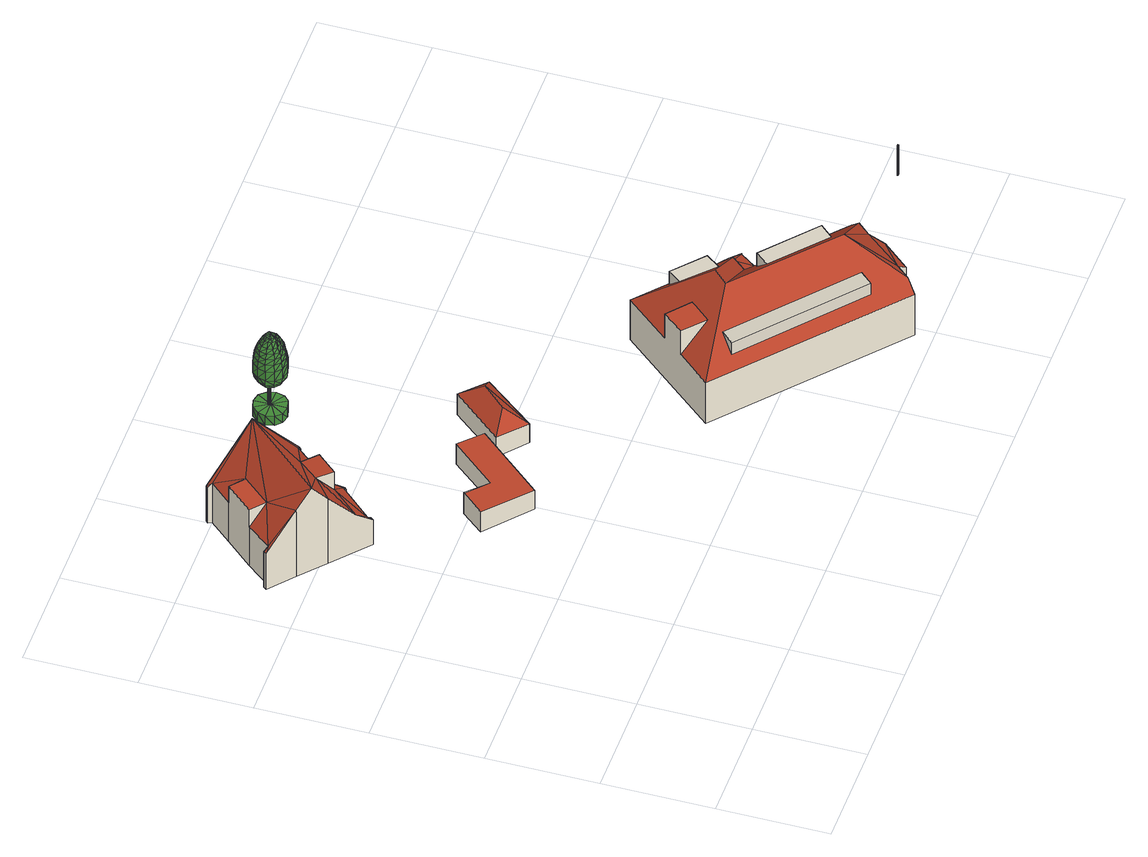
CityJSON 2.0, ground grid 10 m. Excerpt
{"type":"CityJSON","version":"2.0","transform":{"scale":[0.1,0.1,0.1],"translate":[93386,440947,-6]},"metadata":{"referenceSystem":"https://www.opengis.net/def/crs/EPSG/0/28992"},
"CityObjects":{
"building1":{"type":"Building","attributes":{"statusOmschr":"Pand in gebruik","typeOmschr":"vrijstaand","aantalBouwlagen":3,"hoogste_bouwlaag":2,"laagste_bouwlaag":0,"yearOfConstruction":1921},"address":[{"country":"Nederland","locality":"Rotterdam","thoroughfareNumber":"223","thoroughfareName":"Straatweg","postcode":"3054AG"}],"geometry":[{"type":"Solid","lod":"2","boundaries":[[[[0,1,2,3]],[[4,5,6]],[[7,8,9]],[[10,11,12]],[[13,14,15]],[[16,17,18,19]],[[20,19,18,21,22]],[[23,22,21,24,25]],[[25,24,26,27]],[[28,29,27,26]],[[29,28,30,31]],[[31,30,32,33]],[[33,32,34,35]],[[36,37,35,34]],[[38,39,40,41]],[[41,40,42,43]],[[42,44,45,46,43]],[[47,48,45,44]],[[48,47,49,50]],[[51,52,14,13,11,10]],[[51,10,50,49]],[[3,2,14,52]],[[34,32,30,28,26,24,21,18,17,0,3,52,51,49,47,44,42,40,39,36]],[[17,16,1,0]],[[9,53,37,36,39,38,7]],[[6,5,37,53]],[[1,16,2]],[[2,16,19]],[[45,50,46]],[[2,19,15]],[[12,15,46]],[[45,48,50]],[[10,12,50]],[[19,20,15]],[[15,20,46]],[[50,12,46]],[[14,2,15]],[[38,41,43]],[[46,38,43]],[[46,8,38]],[[20,22,4]],[[8,7,38]],[[4,23,5]],[[20,4,8]],[[22,23,4]],[[20,8,46]],[[29,25,27]],[[5,29,31]],[[29,23,25]],[[37,5,31]],[[31,33,35]],[[37,31,35]],[[23,29,5]],[[8,4,6,53,9]],[[13,15,12,11]]]],"semantics":{"surfaces":[{"type":"WallSurface"},{"type":"GroundSurface"},{"type":"RoofSurface"}],"values":[[0,0,0,0,0,0,0,0,0,0,0,0,0,0,0,0,0,0,0,0,0,0,1,0,0,0,2,2,2,2,2,2,2,2,2,2,2,2,2,2,2,2,2,2,2,2,2,2,2,2,2,2,2,2,2]]}}]},
"building2":{"type":"Building","attributes":{"statusOmschr":"Pand in gebruik","aantalBouwlagen":1,"yearOfConstruction":1921},"address":[{"country":"Nederland","locality":"Rotterdam"}],"geometry":[{"type":"Solid","lod":"2","boundaries":[[[[54,55,56,57]],[[58,59,55,54]],[[59,58,60,61]],[[61,60,62,63]],[[60,58,54,57,64,62]],[[56,55,59,61,63,65]],[[64,65,63,62]],[[57,56,65,64]]]],"semantics":{"surfaces":[{"type":"WallSurface"},{"type":"GroundSurface"},{"type":"RoofSurface"}],"values":[[0,0,0,0,1,2,0,0]]}}]},
"building3":{"type":"Building","attributes":{"statusOmschr":"Pand in gebruik","aantalBouwlagen":1,"yearOfConstruction":1919},"address":[{"country":"Nederland","locality":"Rotterdam"}],"geometry":[{"type":"Solid","lod":"2","boundaries":[[[[66,67,68,69]],[[70,71,69,68]],[[72,66,73]],[[73,66,69]],[[71,73,69]],[[72,74,66]],[[67,75,70,68]],[[74,72,73,71]],[[75,74,71,70]],[[74,75,67,66]]]],"semantics":{"surfaces":[{"type":"WallSurface"},{"type":"RoofSurface"},{"type":"GroundSurface"}],"values":[[0,0,1,1,1,1,2,1,0,0]]}}]},
"tree1":{"type":"SolitaryVegetationObject","attributes":{"Takvrije_zone":"tot 2,50 meter Bereikt","Boomhoogte":"6-9 m.","Boomstatus":"Niet van toepassing","Aanlegjaar":"1984","Brondatum":"13-06-2019","Thema":"Bomen","Laatste_mutatie":"17-05-2019","Stamdiameter":"25","Kroondiameter":"3","Ontwikkeling":"Blijvende Kroon","Boomsortiment_nederlands":"Wilde kastanje, Witte paa ;Aanbev. = N","Boomsortiment":"Aesculus hippocastanum","Beheerobjectomschrijving":"12310.bm41","tree_part":"wortel","Wijk":"Hillegersberg Noord","Buurt":"Hillegersberg Noord - 40","Straat":"C.N.A.Looslaan","Hoogte":"-2.543931","Geslacht":"Aesculus"},"geometry":[{"type":"MultiSurface","lod":"2","boundaries":[[[76,77,78]],[[79,80,78]],[[80,81,82]],[[83,77,76]],[[82,81,84]],[[85,77,83]],[[84,81,86]],[[87,77,85]],[[86,81,88]],[[89,77,87]],[[88,81,90]],[[91,77,89]],[[90,81,92]],[[93,77,91]],[[92,81,94]],[[95,77,93]],[[94,81,96]],[[97,77,95]],[[96,81,98]],[[99,77,97]],[[98,81,100]],[[101,77,99]],[[79,81,80]],[[100,81,79]],[[78,77,101]],[[101,79,78]],[[100,79,101]],[[99,100,101]],[[98,100,99]],[[97,98,99]],[[96,98,97]],[[95,96,97]],[[94,96,95]],[[93,94,95]],[[92,94,93]],[[91,92,93]],[[90,92,91]],[[89,90,91]],[[88,90,89]],[[87,88,89]],[[86,88,87]],[[85,86,87]],[[84,86,85]],[[83,84,85]],[[82,84,83]],[[76,82,83]],[[80,82,76]],[[78,80,76]]]}]},
"tree2":{"type":"SolitaryVegetationObject","attributes":{"Takvrije_zone":"tot 2,50 meter Bereikt","Boomhoogte":"6-9 m.","Boomstatus":"Niet van toepassing","Aanlegjaar":"1984","Laatste_mutatie":"17-05-2019","Stamdiameter":"25","Kroondiameter":"3","Ontwikkeling":"Blijvende Kroon","Boomsortiment_nederlands":"Wilde kastanje, Witte paa ;Aanbev. = N","Boomsortiment":"Aesculus hippocastanum","Beheerobjectomschrijving":"12310.bm41","Brondatum":"13-06-2019","Thema":"Bomen","tree_part":"kruin","Wijk":"Hillegersberg Noord","Buurt":"Hillegersberg Noord - 40","Straat":"C.N.A.Looslaan","Hoogte":"-2.543931","Geslacht":"Aesculus"},"geometry":[{"type":"MultiSurface","lod":"2","boundaries":[[[102,103,104]],[[102,104,105]],[[106,107,104]],[[106,104,108]],[[109,110,108]],[[111,112,109]],[[113,114,111]],[[115,116,113]],[[117,115,118]],[[119,117,118]],[[119,104,120]],[[121,122,104]],[[107,123,104]],[[124,125,121]],[[126,127,124]],[[128,129,126]],[[128,130,129]],[[131,132,130]],[[131,133,132]],[[134,133,135]],[[136,135,137]],[[138,137,139]],[[140,141,139]],[[142,141,140]],[[143,144,142]],[[145,144,143]],[[145,146,144]],[[147,148,146]],[[147,149,148]],[[150,149,151]],[[152,151,153]],[[152,153,154]],[[155,132,133]],[[156,154,157]],[[155,133,134]],[[158,155,134]],[[159,157,160]],[[161,158,162]],[[163,160,164]],[[165,161,166]],[[167,164,168]],[[169,165,170]],[[171,172,168]],[[173,171,174]],[[169,170,175]],[[176,174,177]],[[175,178,179]],[[180,177,181]],[[179,182,183]],[[184,181,185]],[[183,186,187]],[[188,185,189]],[[187,190,191]],[[192,189,193]],[[191,194,195]],[[196,193,197]],[[195,198,199]],[[200,197,201]],[[199,202,203]],[[204,201,205]],[[203,206,207]],[[208,205,209]],[[167,163,164]],[[163,159,160]],[[159,156,157]],[[210,156,159]],[[211,212,210]],[[213,214,211]],[[215,216,213]],[[217,218,215]],[[219,220,217]],[[221,222,219]],[[223,224,221]],[[223,225,224]],[[136,137,138]],[[138,139,226]],[[226,139,141]],[[226,141,227]],[[227,228,229]],[[229,230,231]],[[229,228,230]],[[227,141,228]],[[142,228,141]],[[144,228,142]],[[144,230,228]],[[146,230,144]],[[146,148,230]],[[231,230,148]],[[231,148,232]],[[232,148,149]],[[232,149,150]],[[150,151,152]],[[156,152,154]],[[210,212,156]],[[212,152,156]],[[212,150,152]],[[211,214,212]],[[214,150,212]],[[214,232,150]],[[213,216,214]],[[216,232,214]],[[216,231,232]],[[215,218,216]],[[218,231,216]],[[218,229,231]],[[217,220,218]],[[220,229,218]],[[220,227,229]],[[219,222,220]],[[222,227,220]],[[222,226,227]],[[221,224,222]],[[224,226,222]],[[224,138,226]],[[225,138,224]],[[225,136,138]],[[134,135,136]],[[158,134,162]],[[162,134,136]],[[162,136,225]],[[161,162,166]],[[166,162,225]],[[166,225,223]],[[165,166,170]],[[170,166,223]],[[175,170,178]],[[170,223,178]],[[178,223,221]],[[179,178,182]],[[178,221,182]],[[182,221,219]],[[183,182,186]],[[182,219,186]],[[186,219,217]],[[187,186,190]],[[186,217,190]],[[190,217,215]],[[191,190,194]],[[190,215,194]],[[194,215,213]],[[195,194,198]],[[194,213,198]],[[198,213,211]],[[199,198,202]],[[198,211,202]],[[202,211,210]],[[203,202,206]],[[202,210,206]],[[206,210,159]],[[206,159,163]],[[207,206,163]],[[207,163,167]],[[233,208,209]],[[234,233,235]],[[234,208,233]],[[176,173,174]],[[234,173,176]],[[180,176,177]],[[200,196,197]],[[204,200,201]],[[208,204,205]],[[234,200,204]],[[234,196,200]],[[188,184,185]],[[234,184,188]],[[192,188,189]],[[196,192,193]],[[192,196,234]],[[234,188,192]],[[184,180,181]],[[180,184,234]],[[234,176,180]],[[235,173,234]],[[173,235,171]],[[235,172,171]],[[235,233,172]],[[233,209,172]],[[172,167,168]],[[172,209,167]],[[209,207,167]],[[209,205,207]],[[205,203,207]],[[205,201,203]],[[201,199,203]],[[201,197,199]],[[197,195,199]],[[197,193,195]],[[193,191,195]],[[193,189,191]],[[189,187,191]],[[189,185,187]],[[185,183,187]],[[185,181,183]],[[181,179,183]],[[181,177,179]],[[177,175,179]],[[177,174,175]],[[174,169,175]],[[174,171,169]],[[171,168,169]],[[168,165,169]],[[168,164,165]],[[164,161,165]],[[164,160,161]],[[160,158,161]],[[160,157,158]],[[157,155,158]],[[157,154,155]],[[154,132,155]],[[154,153,132]],[[130,132,153]],[[130,153,129]],[[129,153,151]],[[126,129,127]],[[129,151,127]],[[127,151,149]],[[127,149,147]],[[124,127,147]],[[124,147,125]],[[125,147,146]],[[125,146,145]],[[121,125,122]],[[125,145,122]],[[122,120,104]],[[122,145,120]],[[145,143,120]],[[120,143,119]],[[143,117,119]],[[143,142,117]],[[117,142,140]],[[117,140,115]],[[115,140,116]],[[140,139,116]],[[116,139,137]],[[113,116,114]],[[116,137,114]],[[114,137,135]],[[111,114,112]],[[204,208,234]],[[114,135,112]],[[112,135,133]],[[112,133,131]],[[109,112,131]],[[109,131,110]],[[110,131,130]],[[110,130,128]],[[108,110,106]],[[110,128,106]],[[106,128,107]],[[128,126,107]],[[107,126,123]],[[126,124,123]],[[123,124,121]],[[121,104,123]],[[119,118,104]],[[118,105,104]],[[118,115,105]],[[115,113,105]],[[105,113,102]],[[113,111,102]],[[102,111,103]],[[111,109,103]],[[103,109,108]],[[103,108,104]]]}]},
"tree3":{"type":"SolitaryVegetationObject","attributes":{"Takvrije_zone":"tot 2,50 meter Bereikt","Boomhoogte":"6-9 m.","Boomstatus":"Niet van toepassing","Aanlegjaar":"1984","Brondatum":"13-06-2019","Thema":"Bomen","Laatste_mutatie":"17-05-2019","Stamdiameter":"25","Kroondiameter":"3","Ontwikkeling":"Blijvende Kroon","Boomsortiment_nederlands":"Wilde kastanje, Witte paa ;Aanbev. = N","Boomsortiment":"Aesculus hippocastanum","Beheerobjectomschrijving":"12310.bm41","tree_part":"stam","Wijk":"Hillegersberg Noord","Buurt":"Hillegersberg Noord - 40","Straat":"C.N.A.Looslaan","Hoogte":"-2.543931","Geslacht":"Aesculus"},"geometry":[{"type":"MultiSurface","lod":"2","boundaries":[[[236,237,238]],[[239,238,240]],[[241,242,243]],[[244,245,242]],[[236,238,239]],[[77,246,245]],[[247,237,236]],[[248,237,247]],[[77,245,249]],[[249,245,244]],[[248,250,237]],[[244,242,241]],[[237,244,241]],[[237,250,244]],[[250,249,244]],[[250,248,249]],[[248,77,249]],[[248,247,77]],[[247,246,77]],[[247,236,246]],[[236,245,246]],[[236,239,245]],[[239,242,245]],[[239,240,242]],[[240,243,242]],[[240,238,243]],[[238,241,243]],[[238,237,241]]]}]},
"building4":{"type":"Building","attributes":{"statusOmschr":"Pand in gebruik","typeOmschr":"vrijstaand","aantalBouwlagen":2,"hoogste_bouwlaag":1,"laagste_bouwlaag":0,"yearOfConstruction":1919},"address":[{"country":"Nederland","locality":"Rotterdam","thoroughfareNumber":"221","thoroughfareName":"Straatweg","postcode":"3054AG"}],"children":["building4-1","building4-2","building4-3"],"geometry":[{"type":"Solid","lod":"2","boundaries":[[[[251,252,253,254,255,256,257,258],[259,260,261,262]],[[263,264,265,266,267,268],[269,270,271,272]],[[273,274,275,276]],[[252,277,274,273]],[[265,254,253,266]],[[278,279,280,281]],[[255,254,282,283,284],[285,286,287,288]],[[266,289,267]],[[290,291,292]],[[293,294,295]],[[253,289,266]],[[275,296,268,267,276]],[[297,263,268,296]],[[298,264,263,297]],[[264,298,299,282,294,293,291,290]],[[282,299,300,283]],[[284,283,300,279,278]],[[291,293,295,292]],[[281,280,301,302]],[[303,304,302,301]],[[256,304,303,305,257]],[[257,305,306,258]],[[307,251,258,306]],[[277,252,251,307]],[[305,303,301,280,279,300,299,298,297,296,275,274,277,307,306]],[[253,252,289]],[[267,289,273]],[[289,252,273]],[[267,273,276]],[[255,284,278]],[[278,281,302]],[[255,278,304]],[[255,304,256]],[[304,278,302]],[[292,295,294,282,254,265,264,290]],[[270,269,308]],[[272,271,309]],[[270,308,309,271]],[[308,269,272,309]],[[260,259,310]],[[262,261,311]],[[260,310,311,261]],[[310,259,262,311]],[[285,312,286]],[[313,288,287]],[[312,285,288,313]],[[286,312,313,287]]]],"semantics":{"surfaces":[{"type":"RoofSurface"},{"type":"WallSurface"},{"type":"GroundSurface"}],"values":[[0,0,1,1,0,1,0,1,1,1,1,1,1,1,1,1,1,0,1,1,1,1,1,1,2,0,0,0,0,0,0,0,0,0,0,null,null,null,null,null,null,null,null,null,null,null,null]]}}]},
"building4-1":{"type":"BuildingInstallation","parents":["building4"],"geometry":[{"type":"MultiSurface","lod":"2","boundaries":[[[260,259,310]],[[262,261,311]],[[260,310,311,261]],[[310,259,262,311]]],"semantics":{"surfaces":[{"type":"WallSurface"},{"type":"RoofSurface"}],"values":[0,0,0,1]}}]},
"building4-2":{"type":"BuildingInstallation","parents":["building4"],"geometry":[{"type":"MultiSurface","lod":"2","boundaries":[[[285,312,286]],[[313,288,287]],[[312,285,288,313]],[[286,312,313,287]]],"semantics":{"surfaces":[{"type":"WallSurface"},{"type":"RoofSurface"}],"values":[0,0,0,1]}}]},
"building4-3":{"type":"BuildingInstallation","parents":["building4"],"geometry":[{"type":"MultiSurface","lod":"2","boundaries":[[[308,269,272,309]],[[270,269,308]],[[272,271,309]],[[270,308,309,271]]],"semantics":{"surfaces":[{"type":"RoofSurface"},{"type":"WallSurface"}],"values":[0,1,1,1]}}]},
"cityfurniture1":{"type":"CityFurniture","attributes":{"Brondatum":"12-06-2019","Thema":"Lichtmasten","Nivo":"0","Klasse":"Verbindingsweg 2-zijdig","Objecthoogte":"10","Geplaatst_op":"02-12-2010","Datum_laatste_mutatie":"07-06-2019","Straatnaam":"Straatweg","Buurtnaam":"Hillegersberg Noord","Buurt_nummer":"62","Wijknaam":"Hillegersberg-Schiebroek","Wijknummer":"6","Lichtpunttype":"Straatverlichting","Nummer":"12","Beheerobject":"71935/OVL-012","Lamptype":"CPO-TW 140W KL.728","Armatuurtype":"4767 ARM SGS 453 1X CPO-TW 140W K EB OC FG EVSA VLAK GLAS LS-6","Masttype":"TRAMMAST LPH 10M"},"geometry":[{"type":"MultiSurface","lod":"2","boundaries":[[[314,315,316,317]],[[317,316,318,319]],[[319,318,320,321]],[[321,320,315,314]],[[317,319,321,314]]]}]}
},
"vertices":[
[8,426,38],[8,426,78],[11,423,82],[11,423,38],[81,404,102],[94,392,81],[94,392,101],[110,410,82],[96,422,102],[110,410,101],[51,470,82],[51,470,101],[64,459,101],[29,445,101],[29,445,82],[42,434,101],[6,423,78],[6,423,38],[28,404,38],[28,404,113],[39,394,131],[51,384,38],[51,384,112],[71,366,80],[84,355,38],[84,355,66],[86,358,38],[86,358,66],[83,360,38],[83,360,69],[109,389,38],[109,389,70],[111,387,38],[111,387,67],[113,389,38],[113,389,67],[101,400,38],[101,400,81],[132,436,82],[132,436,38],[135,434,38],[135,434,78],[137,436,38],[137,436,78],[69,495,38],[69,495,78],[103,466,132],[67,493,38],[67,493,78],[69,490,38],[69,490,82],[51,470,38],[29,445,38],[101,400,101],
[148,297,32],[148,297,56],[168,280,54],[168,280,32],[131,277,32],[131,277,55],[171,243,32],[171,243,53],[223,303,32],[223,303,54],[203,321,32],[203,321,55],
[245,271,54],[245,271,33],[283,318,33],[283,318,54],[259,338,33],[259,338,56],[241,293,70],[260,314,71],[220,292,55],[220,292,33],
[235,480,35],[222,488,35],[230,475,35],[230,475,25],[235,480,25],[222,488,25],[237,488,25],[237,488,35],[235,495,25],[235,495,35],[230,501,25],[230,501,35],[222,503,25],[222,503,35],[214,501,25],[214,501,35],[209,495,25],[209,495,35],[207,488,25],[207,488,35],[209,480,25],[209,480,35],[214,475,25],[214,475,35],[222,473,25],[222,473,35],
[225,493,61],[227,491,61],[222,488,59],[222,494,61],[227,485,61],[225,482,61],[228,488,61],[233,488,64],[231,482,64],[231,493,64],[236,488,69],[227,497,64],[234,495,69],[222,499,64],[229,500,69],[217,497,64],[219,493,61],[217,491,61],[216,488,61],[219,482,61],[217,485,61],[222,482,61],[217,478,64],[213,482,64],[222,477,64],[215,476,69],[227,478,64],[222,474,69],[229,476,69],[234,481,69],[229,475,75],[235,480,75],[237,488,85],[237,488,75],[235,495,85],[235,495,75],[229,501,85],[229,501,75],[222,502,69],[222,503,75],[215,500,69],[213,493,64],[210,495,69],[211,488,64],[208,488,69],[210,481,69],[207,488,75],[209,480,75],[215,475,85],[214,475,75],[222,473,85],[222,473,75],[229,475,85],[235,480,85],[229,476,92],[234,481,92],[236,488,92],[233,481,97],[235,488,97],[233,494,97],[234,495,92],[233,488,102],[232,494,102],[228,498,102],[228,499,97],[230,493,106],[227,496,106],[222,497,106],[222,499,102],[222,494,111],[225,493,111],[220,492,113],[219,493,111],[217,496,106],[218,490,113],[216,491,111],[216,498,102],[214,493,106],[218,488,113],[216,488,111],[212,494,102],[213,488,106],[218,486,113],[216,485,111],[211,488,102],[214,483,106],[220,484,113],[219,482,111],[212,482,102],[217,480,106],[222,484,113],[222,482,111],[216,478,102],[222,479,106],[224,484,113],[225,482,111],[222,477,102],[227,480,106],[226,486,113],[228,485,111],[228,478,102],[230,483,106],[226,488,113],[228,488,111],[232,482,102],[231,488,106],[226,490,113],[228,491,111],[228,477,97],[222,475,97],[222,474,92],[216,477,97],[215,476,92],[211,481,97],[210,481,92],[209,488,97],[208,488,92],[211,494,97],[210,495,92],[216,499,97],[215,500,92],[222,501,97],[222,502,92],[229,500,92],[222,503,85],[215,501,85],[214,501,75],[209,495,85],[209,495,75],[207,488,85],[209,480,85],[224,492,113],[222,488,114],[222,492,113],
[221,488,63],[223,490,63],[222,490,63],[221,489,63],[221,490,63],[223,490,35],[221,490,35],[222,490,35],[223,489,35],[221,489,35],[221,488,35],[222,488,63],[223,488,63],[223,488,35],[223,489,63],
[466,133,82],[454,143,82],[446,149,83],[377,143,131],[463,68,131],[517,72,94],[521,78,87],[525,81,82],[435,126,106],[445,138,91],[493,97,91],[482,85,106],[445,175,82],[384,228,82],[389,156,132],[454,161,86],[459,166,80],[446,176,80],[392,188,107],[402,200,91],[430,176,90],[420,163,106],[465,157,81],[465,157,37],[467,158,37],[467,158,80],[454,143,37],[478,26,93],[478,26,37],[491,23,37],[491,23,81],[307,138,83],[460,6,83],[467,14,94],[337,125,92],[346,136,106],[448,48,107],[439,37,93],[454,161,83],[349,187,82],[349,187,109],[370,170,109],[333,168,110],[333,168,83],[353,151,109],[446,176,37],[445,175,37],[384,228,37],[307,138,37],[460,6,37],[512,48,37],[512,48,82],[507,61,37],[507,61,94],[521,78,37],[525,81,37],[466,133,37],[402,200,106],[430,176,106],[445,138,106],[493,97,106],[337,125,105],[439,37,106],
[671,88,39],[671,88,5],[671,87,5],[671,87,39],[672,87,5],[672,87,39],[672,88,5],[672,88,39]
]}
